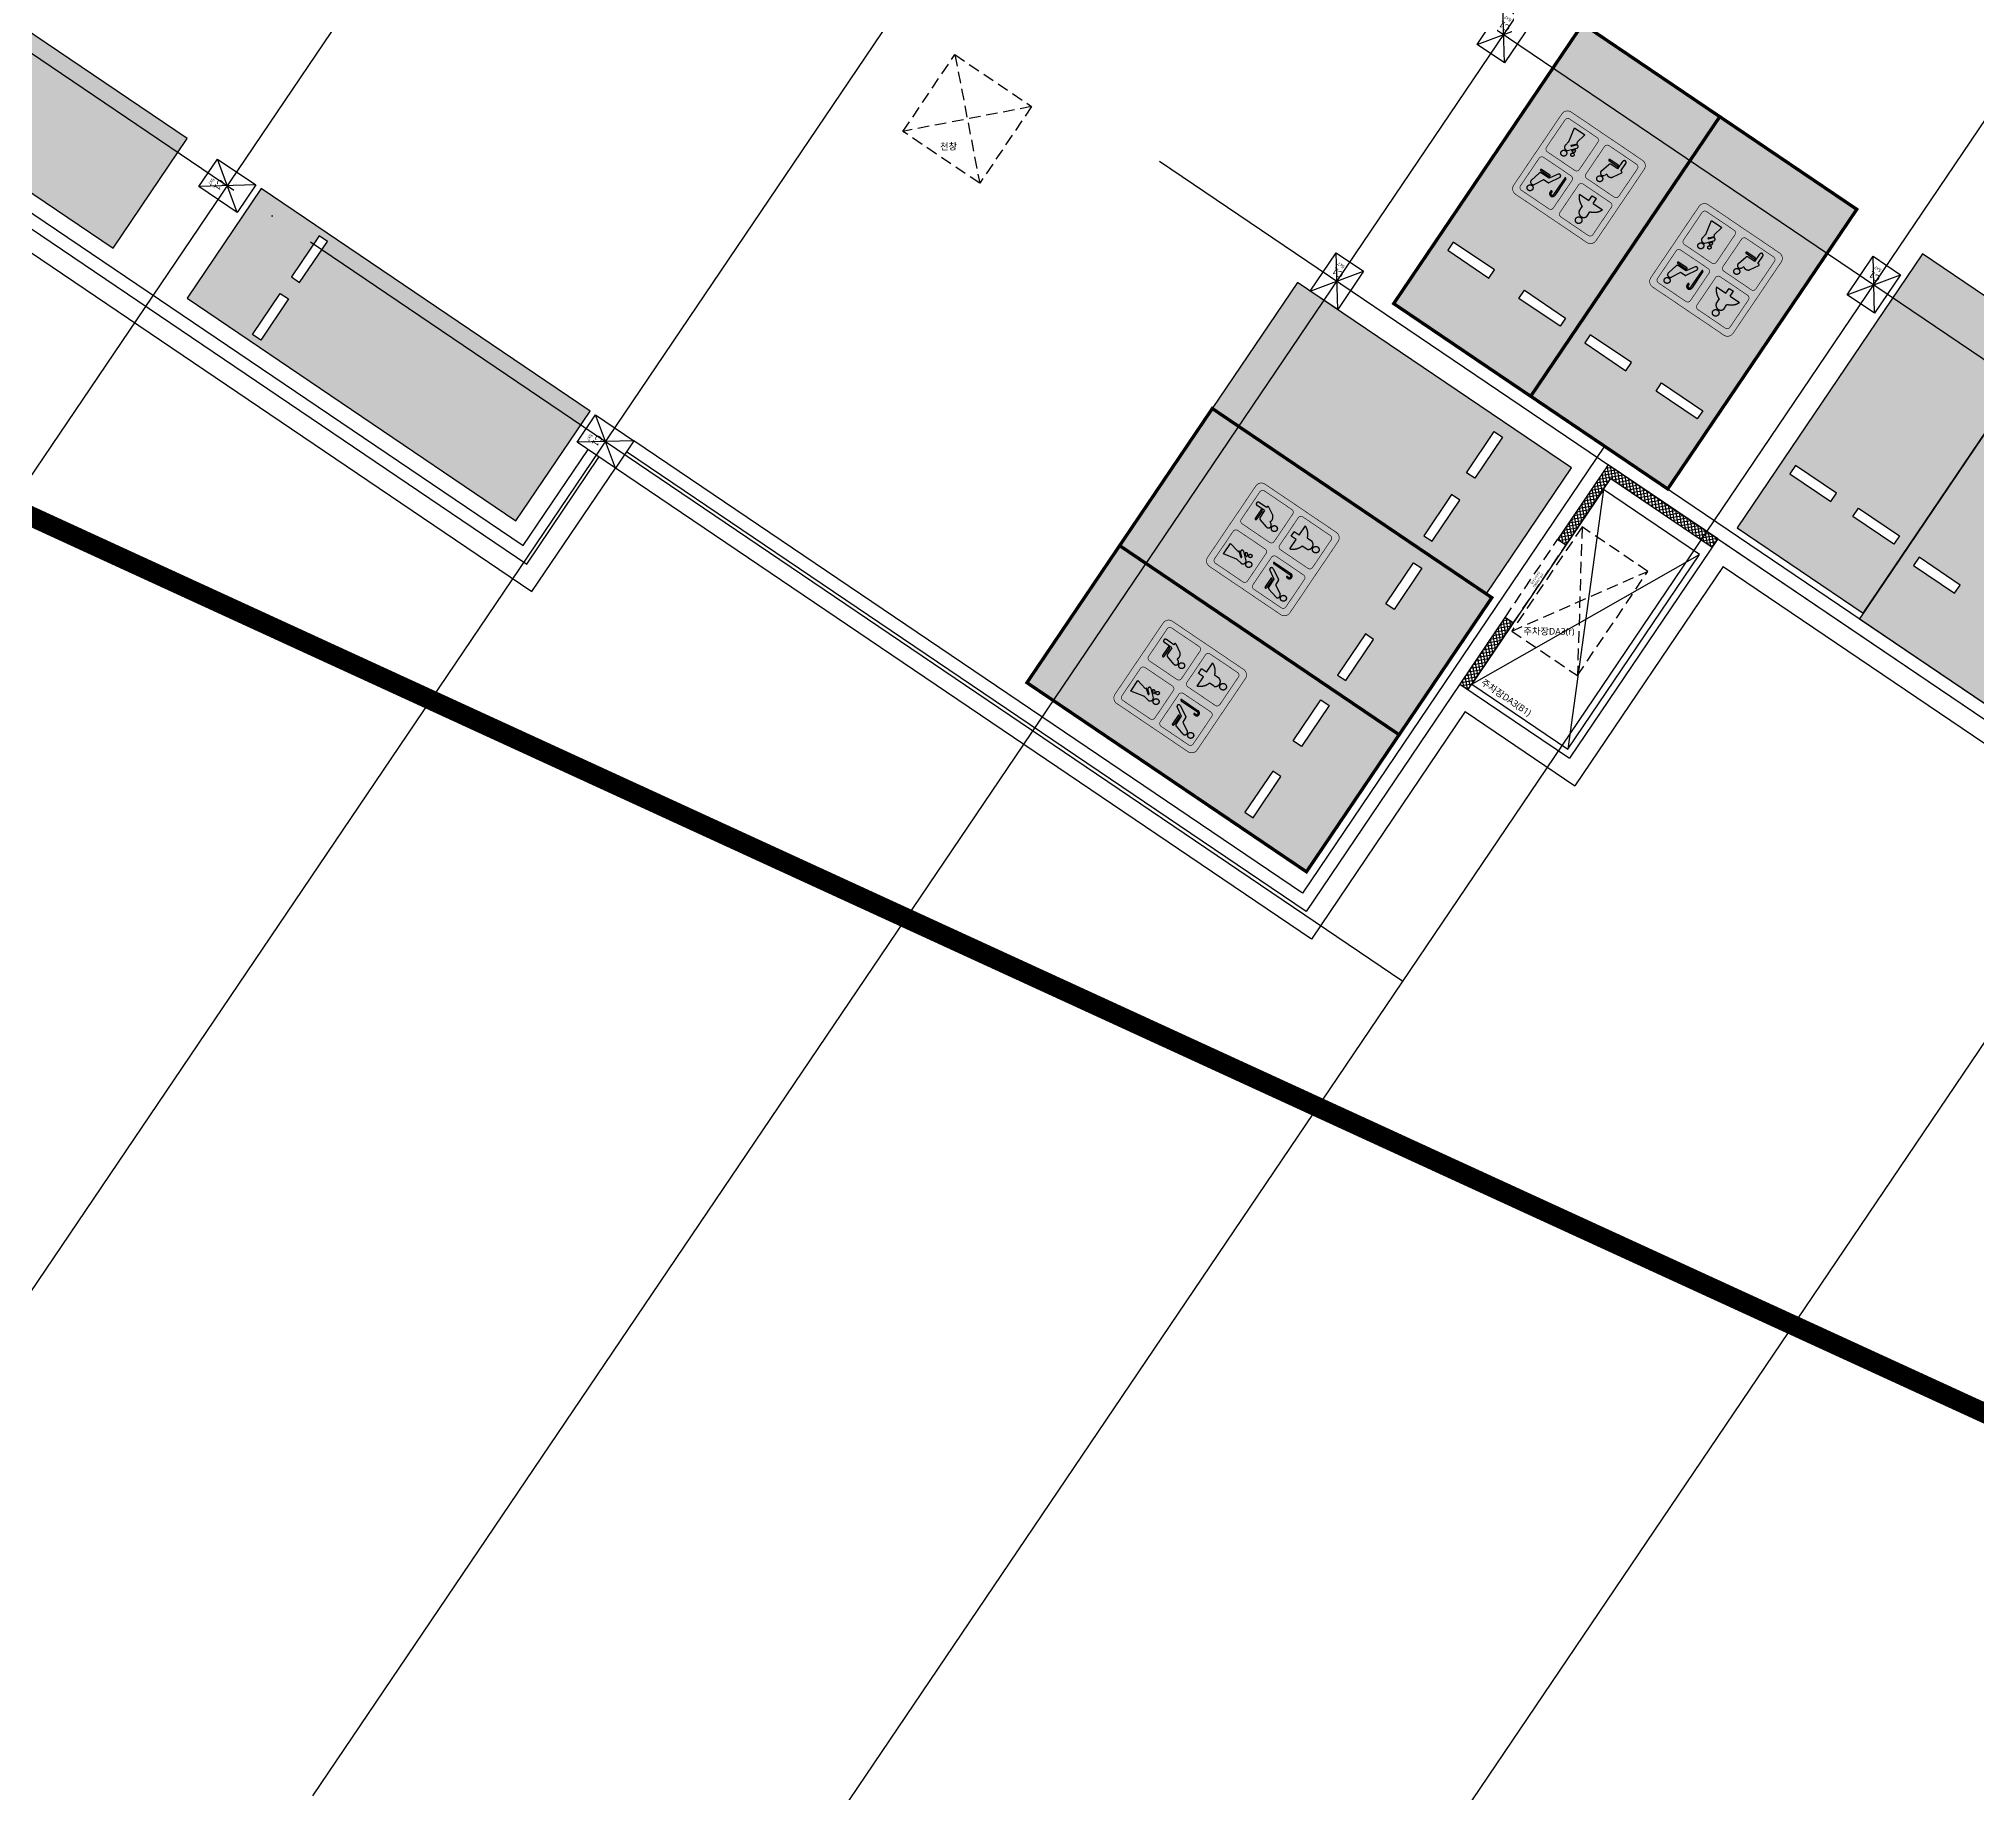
# Model space of a CAD drawing. Header units: millimetres. Extents: x -21000 to 567700, y 435000 to 850800.
# Drawn here: x 58435 to 87732, y 661341 to 687848 of the extents above; entities that cross this region are included whole.
import ezdxf
from ezdxf.xclip import XClip

# ---------------------------------------------------------------- set-up
doc = ezdxf.new("R2010")
doc.units = ezdxf.units.MM
doc.header["$LTSCALE"] = 700
doc.header["$XCLIPFRAME"] = 2
for name, pattern in [('AB_Pbase$0$HIDDEN1', [0.375, 0.25, -0.125]), ('AB_Pbase$0$PHANTOMX2', [5, 2.5, -0.5, 0.5, -0.5, 0.5, -0.5]), ('AB_Pbase$0$주차장기둥$0$CEN', [62, 60, -1, 0, -1]), ('AB_Pbase$0$주차장기둥$0$PHANTOMX2', [5, 2.5, -0.5, 0.5, -0.5, 0.5, -0.5]), ('AB_Pbase$0$지하1층 동골조$0$PHANTOMX2', [5, 2.5, -0.5, 0.5, -0.5, 0.5, -0.5])]:
    doc.linetypes.add(name, pattern=pattern)
doc.layers.get('0').update_dxf_attribs({"color": 2})
doc.layers.get('Defpoints').update_dxf_attribs({"color": 171})
for name, color, linetype, plot in [('$0$Defponts', 161, 'Continuous', False), ('AB_Pbase$0$AB_Pbase_지붕층_구조도void$0$DEF_TEXT', 221, 'Continuous', False), ('AB_Pbase$0$AB_Pbase_지하1층_구조도void$0$DEF_TEXT', 221, 'Continuous', False), ('AB_Pbase$0$Defponts', 161, 'Continuous', False), ('AB_Pbase$0$주차장기둥$0$DEFPOINT', 247, 'Continuous', False), ('AB_Pbase$0$주차장기둥$0$Defpoints1', 235, 'Continuous', False), ('AB_Pbase$0$지하1층 동골조$0$Defpoints1', 235, 'Continuous', False)]:
    doc.layers.add(name, color=color, linetype=linetype, plot=plot)
for name, color, linetype in [('AB_Pbase$0$da-open con', 1, 'Continuous'), ('AB_Pbase$0$da-open hid', 8, 'AB_Pbase$0$HIDDEN1'), ('AB_Pbase$0$FIN', 6, 'Continuous'), ('AB_Pbase$0$HAT', 8, 'Continuous'), ('AB_Pbase$0$SITE', 3, 'AB_Pbase$0$PHANTOMX2'), ('AB_Pbase$0$WAL', 3, 'Continuous'), ('AB_Pbase$0$건축open', 4, 'AB_Pbase$0$HIDDEN1'), ('AB_Pbase$0$주차-sol', 254, 'Continuous'), ('AB_Pbase$0$주차-여행', 221, 'Continuous'), ('AB_Pbase$0$주차-일반', 9, 'Continuous'), ('AB_Pbase$0$주차-확장', 7, 'Continuous'), ('AB_Pbase$0$주차장기둥$0$CEN_P', 244, 'AB_Pbase$0$주차장기둥$0$CEN'), ('p_구조전체평면도중심선$0$DIM', 7, 'Continuous'), ('p_구조전체평면도중심선$0$SDIM', 4, 'Continuous')]:
    doc.layers.add(name, color=color, linetype=linetype)
doc.styles.add('AB_Pbase$0$AB_Pbase_지붕층_구조도void$0$맑은 고딕', font='malgun.ttf')
doc.styles.add('AB_Pbase$0$AB_Pbase_지하1층_구조도void$0$맑은 고딕', font='malgun.ttf')
doc.styles.add('AB_Pbase$0$돋움', font='')
doc.styles.add('AB_Pbase$0$주차장기둥$0$맑은 고딕', font='')
doc.styles.add('p_구조전체평면도중심선$0$도면기준$0$울릉도L', font='')
doc.styles.add('p_구조전체평면도중심선$0$돋움', font='')
doc.styles.get('AB_Pbase$0$돋움').set_extended_font_data('Dotum')
doc.styles.get('AB_Pbase$0$주차장기둥$0$맑은 고딕').set_extended_font_data('Dotum')
doc.styles.get('p_구조전체평면도중심선$0$도면기준$0$울릉도L').set_extended_font_data('Dotum')
doc.styles.get('p_구조전체평면도중심선$0$돋움').set_extended_font_data('Dotum')
doc.dimstyles.new('p_구조전체평면도중심선$0$ADIM', dxfattribs={"dimscale": 700, "dimtxt": 3, "dimasz": 1.5, "dimexe": 1, "dimexo": 1, "dimgap": 1, "dimtad": 1, "dimdec": 0, "dimdsep": 46, "dimtxsty": 'p_구조전체평면도중심선$0$돋움', "dimblk1": 'p_구조전체평면도중심선$0$DOT', "dimblk2": 'p_구조전체평면도중심선$0$DOT', "dimsah": 1, "dimcen": 1, "dimdle": 1.5, "dimclrd": 7, "dimclre": 7, "dimclrt": 3, "dimadec": 0, "dimazin": 0, "dimtfac": 1, "dimtdec": 0, "dimtix": 1, "dimtmove": 2, "dimatfit": 3, "dimldrblk": 'p_구조전체평면도중심선$0$_Dot', "dimfxl": 1, "dimtvp": 1, "dimtolj": 1, "dimtzin": 0, "dimarcsym": 0})

# ---------------------------------------------------------------- blocks, each defined once
blk = doc.blocks.new('AB_Pbase$0$SITE0917')
at = {"layer": 'AB_Pbase$0$SITE', "ltscale": 4, "const_width": 300, "flags": 128}
blk.add_lwpolyline([(166790, 14282), (166796, 12458), (166803, 9905), (165179, 5176), (118539, -54372), (114046, -52298), (105316, -48298), (96846, -44418), (95856, -43968), (88256, -40478), (81076, -37188), (79666, -36528), (79666, -36528), (79666, -36528), (51296, -23518), (51296, -23518), (51296, -23518), (51296, -23518), (24886, -11398), (16536, -7578), (0, 0), (0, 0), (4267, 9299), (5687, 12403), (9896, 21572), (16196, 35292), (20268, 44180), (40845, 43843), (85590, 33566), (130335, 23288), (156238, 14282), (166790, 14282)], dxfattribs=at)
blk = doc.blocks.new('AB_Pbase$0$지하1층 동골조')
at = {"layer": 'AB_Pbase$0$지하1층 동골조$0$Defpoints1', "linetype": 'AB_Pbase$0$지하1층 동골조$0$PHANTOMX2', "ltscale": 2}
blk.add_lwpolyline([(-157283, 74624), (-124863, 59764), (-124863, 59764), (-118539, 54372), (-118539, 54372), (-102003, 46794), (-93653, 42974), (-67243, 30854), (-67243, 30854), (-67243, 30854), (-67243, 30854), (-38873, 17844), (-38873, 17844), (-38873, 17844), (-37463, 17184), (-30283, 13894), (-22683, 10404), (-21693, 9954), (-13223, 6074), (-4493, 2074), (1877, -866)], dxfattribs=at)
at = {"layer": 'AB_Pbase$0$지하1층 동골조$0$Defpoints1', "linetype": 'AB_Pbase$0$지하1층 동골조$0$PHANTOMX2', "ltscale": 2, "flags": 128}
blk.add_lwpolyline([(0, 0), (-4493, 2074), (-13223, 6074), (-21693, 9954), (-22683, 10404), (-30283, 13894), (-37463, 17184), (-38873, 17844), (-38873, 17844), (-38873, 17844), (-67243, 30854), (-67243, 30854), (-67243, 30854), (-67243, 30854), (-93653, 42974), (-102003, 46794), (-118539, 54372), (-118539, 54372), (-114271, 63671), (-112852, 66775), (-108643, 75944), (-102343, 89664), (-97743, 99704), (-94170, 107502), (-90802, 109673), (-61989, 109764), (-53301, 109794), (-22854, 109885), (-9903, 109924), (5390, 109964), (23790, 110024), (43878, 110089), (48138, 105863), (48146, 102751), (48167, 93888), (48187, 90386), (48257, 66829), (48264, 64277), (46641, 59548)], close=True, dxfattribs=at)
blk = doc.blocks.new('AB_Pbase$0$팬룸 OPEN (14.2X14.2)')
at = {"layer": 'AB_Pbase$0$WAL'}
for p, q in [((418, 574), (539, 486)), ((-418, -574), (-297, -662))]:
    blk.add_line(p, q, dxfattribs=at)
at = {"layer": 'AB_Pbase$0$건축open'}
for p, q in [((418, 574), (-418, -574)), ((539, 486), (-297, -662))]:
    blk.add_line(p, q, dxfattribs=at)
at = {"layer": 'AB_Pbase$0$Defponts', "style": 'AB_Pbase$0$돋움'}
blk.add_text("건축 OPEN'G", height=30, rotation=53.9292, dxfattribs=at).set_placement((-42, -164))
at = {"layer": 'AB_Pbase$0$Defponts', "color": 6, "style": 'AB_Pbase$0$돋움'}
blk.add_text('(14.2X14.2)', height=30, rotation=53.9292, dxfattribs=at).set_placement((7, -190))
blk = doc.blocks.new('AB_Pbase$0$AB_Pbase_지하1층_골조')
for p, q in [((42499, 695678), (65809, 679913)), ((42373, 695401), (65889, 679497)), ((65809, 679913), (66901, 681529)), ((77589, 674662), (67318, 681609)), ((65889, 679497), (67150, 681360)), ((77670, 674246), (67150, 681360)), ((83812, 680293), (81571, 676979)), ((83812, 680293), (123282, 653598)), ((83892, 679876), (81651, 676563)), ((83892, 679876), (123363, 653181)), ((79914, 678100), (77589, 674662)), ((79914, 678100), (81571, 676979)), ((79995, 677683), (77670, 674246)), ((79995, 677683), (81651, 676563))]:
    blk.add_line(p, q)
blk = doc.blocks.new('AB_Pbase$0$주차장기둥$0$cen 1bl 지하')
at = {"layer": 'AB_Pbase$0$주차장기둥$0$CEN_P', "color": 5}
for p, q in [((31260, -11030), (41809, 107847)), ((52626, -12926), (63175, 105951)), ((60395, -13615), (70945, 105261)), ((45902, -12329), (50829, 43187)), ((38133, -11640), (42635, 39090)), ((-7620, 24676), (136527, 11884)), ((45120, 15478), (136129, 7402)), ((-8742, 12026), (54343, 6427))]:
    blk.add_line(p, q, dxfattribs=at)
blk = doc.blocks.new('AB_Pbase$0$주차장기둥$0$p기둥 5x7')
blk.add_lwpolyline([(-250, 350), (250, 350), (250, -350), (-250, -350)], close=True)
at = {"layer": 'AB_Pbase$0$주차장기둥$0$DEFPOINT'}
for p, q in [((250, 350), (-250, -350)), ((-250, 350), (250, -350))]:
    blk.add_line(p, q, dxfattribs=at)
at = {"layer": 'AB_Pbase$0$주차장기둥$0$DEFPOINT', "color": 6, "style": 'AB_Pbase$0$주차장기둥$0$맑은 고딕'}
for s, height, p in [('C1', 100, (-24, -160)), ('5x7', 50, (29, -259))]:
    blk.add_text(s, height=height, rotation=0, dxfattribs=at).set_placement(p)
blk = doc.blocks.new('AB_Pbase$0$주차장기둥')
at = {"layer": 'AB_Pbase$0$주차장기둥$0$Defpoints1', "linetype": 'AB_Pbase$0$주차장기둥$0$PHANTOMX2', "ltscale": 2}
blk.add_lwpolyline([(-297567, 24918), (-262124, 28878), (-262124, 28878), (-253926, 27514), (-253926, 27514), (-235849, 29535), (-226724, 30561), (-197844, 33774), (-197844, 33774), (-197844, 33774), (-197844, 33774), (-166826, 37234), (-166826, 37234), (-166826, 37234), (-165277, 37395), (-157428, 38272), (-149116, 39195), (-148036, 39319), (-138777, 40356), (-129234, 41424), (-122260, 42184)], dxfattribs=at)
for name, p, rotation in [('AB_Pbase$0$주차장기둥$0$cen 1bl 지하', (-253926, 27514), 1.99999810188403), ('AB_Pbase$0$주차장기둥$0$p기둥 5x7', (-205900, 48877), 176.9286298184038), ('AB_Pbase$0$주차장기둥$0$p기둥 5x7', (-199159, 48516), 176.9286298184038), ('AB_Pbase$0$주차장기둥$0$p기둥 5x7', (-206141, 44384), 176.9286298184038), ('AB_Pbase$0$주차장기둥$0$p기둥 5x7', (-221259, 36983), 266.9286298184047), ('AB_Pbase$0$주차장기둥$0$p기둥 5x7', (-214369, 36614), 266.9286298184047)]:
    blk.add_blockref(name, p, dxfattribs=dict(rotation=rotation))
blk = doc.blocks.new('AB_Pbase$0$AB_Pbase_지붕층_구조도void')
for p, q in [((24059, -50227), (22115, -50603)), ((32379, -56579), (32309, -58825)), ((31315, -58152), (33373, -57251))]:
    blk.add_line(p, q)
at = {"elevation": 0}
for points in [[(24059, -50227), (23275, -51387), (22115, -50603), (22900, -49443)], [(32379, -56579), (31315, -58152), (32309, -58825), (33373, -57251)]]:
    blk.add_lwpolyline(points, close=True, dxfattribs=at)
blk.add_lwpolyline([(22900, -49443), (23275, -51387)], dxfattribs=at)
at = {"layer": 'AB_Pbase$0$AB_Pbase_지붕층_구조도void$0$DEF_TEXT', "style": 'AB_Pbase$0$AB_Pbase_지붕층_구조도void$0$맑은 고딕'}
for s, p in [('천창', (22675, -50880)), ('주차장DA3(r)', (31492, -58206))]:
    blk.add_text(s, height=100, dxfattribs=at).set_placement(p)
blk = doc.blocks.new('AB_Pbase$0$AB_Pbase_지하1층_구조도void', base_point=(49381, 737051))
for p, q in [((82083, 681039), (81544, 677118)), ((80094, 678099), (83533, 680059))]:
    blk.add_line(p, q)
blk.add_lwpolyline([(82083, 681039), (80094, 678099), (81544, 677118), (83533, 680059)], close=True)
at = {"layer": 'AB_Pbase$0$AB_Pbase_지하1층_구조도void$0$DEF_TEXT', "style": 'AB_Pbase$0$AB_Pbase_지하1층_구조도void$0$맑은 고딕'}
blk.add_text('주차장DA3(B1)', height=100, rotation=325.9282, dxfattribs=at).set_placement((80222, 678100))
blk = doc.blocks.new('AB_Pbase$0$AB_Pbase-C1BCB056C')
at = {"layer": 'AB_Pbase$0$주차-여행'}
h = blk.add_hatch(color=170, dxfattribs=at)
h.dxf.hatch_style = 1
edge = h.paths.add_edge_path()
edge.add_line((105, 5), (1405, 5))
edge.add_arc((1405, 105), 100, 270, 360)
edge.add_line((1505, 105), (1505, 1405))
edge.add_arc((1405, 1405), 100, 0, 90)
edge.add_line((1405, 1505), (105, 1505))
edge.add_arc((105, 1405), 100, 90, 180)
edge.add_line((5, 1405), (5, 105))
edge.add_arc((105, 105), 100, 180, 270)
h = blk.add_hatch(color=255, dxfattribs=at)
h.dxf.hatch_style = 1
h.paths.add_polyline_path([(465, 1094), (465, 1180, 0.714286), (325, 1180), (325, 1094, 0.219224), (185, 965), (355, 965), (355, 875), (435, 875), (435, 965), (605, 965, 0.219224)])
h.paths.add_polyline_path([(445, 1295, 1), (345, 1295, 1)])
h.paths.add_polyline_path([(905, 1187), (905, 887, 1), (925, 887), (925, 1187, -1), (970, 1187), (970, 1167, 1), (990, 1167), (990, 1187, 1)])
h.paths.add_polyline_path([(1323, 1301, 1), (1233, 1301, 1)])
h.paths.add_polyline_path([(1326, 1193, 0.878579), (1252, 1222), (1178, 1090), (1094, 1086, 0.258599), (1086, 1081), (994, 920, 0.979199), (1041, 893), (1120, 1020), (1258, 1020, 0.342105), (1287, 1042)])
h.paths.add_polyline_path([(1288, 1000), (1138, 1000, 1), (1138, 975), (1288, 975, 1)], flags=17)
h.paths.add_polyline_path([(437, 598, 1), (527, 598, 1)])
h.paths.add_polyline_path([(528, 486, 0.88788), (453, 517), (433, 482, 0.415611), (332, 466), (259, 343, 0.192889), (258, 335, 0.480795), (267, 323), (285, 323), (285, 186, 1), (340, 186), (340, 323), (460, 323, 0.335846), (488, 345)])
h.paths.add_polyline_path([(516, 297), (366, 297, 1), (366, 272), (516, 272, 1)], flags=17)
h.paths.add_polyline_path([(1053, 529, 1), (1002, 529, 1)])
h.paths.add_polyline_path([(1071, 480, 1.194973), (1032, 437)])
h.paths.add_polyline_path([(1196, 466, 0.70337), (1123, 516), (1027, 409, 1), (1064, 375), (1111, 428, -1), (1122, 418), (1063, 351, 0.482877), (1064, 343), (1073, 339, -0.332101), (1075, 333), (1040, 174), (1231, 174), (1185, 381, -0.096684), (1185, 402)])
h.paths.add_polyline_path([(1194, 582, 1), (1104, 582, 1)])
at = {"layer": 'AB_Pbase$0$주차-여행', "color": 255}
for p, q in [((325, 1180), (325, 1094)), ((465, 1180), (465, 1094)), ((905, 887), (905, 1187)), ((925, 887), (925, 1187)), ((970, 1167), (970, 1187)), ((990, 1167), (990, 1187)), ((1178, 1090), (1252, 1222)), ((1287, 1042), (1326, 1193)), ((355, 965), (185, 965)), ((355, 965), (355, 875)), ((605, 965), (435, 965)), ((435, 965), (435, 875)), ((994, 920), (1086, 1081)), ((1041, 893), (1120, 1020)), ((1094, 1086), (1178, 1090)), ((1120, 1020), (1258, 1020)), ((1138, 1000), (1288, 1000)), ((1138, 975), (1288, 975)), ((435, 875), (355, 875)), ((257, 333), (257, 338)), ((259, 343), (332, 466)), ((267, 323), (285, 323)), ((285, 323), (285, 186)), ((340, 323), (460, 323)), ((340, 323), (340, 186)), ((366, 297), (516, 297)), ((433, 482), (453, 517)), ((528, 486), (488, 345)), ((1123, 516), (1027, 409)), ((1071, 480), (1032, 437)), ((1075, 333), (1040, 174)), ((1122, 418), (1063, 351)), ((1111, 428), (1064, 375)), ((1073, 339), (1064, 343)), ((1185, 402), (1196, 466)), ((1185, 381), (1231, 174)), ((366, 272), (516, 272)), ((1231, 174), (1040, 174))]:
    blk.add_line(p, q, dxfattribs=at)
at = {"layer": 'AB_Pbase$0$주차-여행', "color": 255, "const_width": 10}
for points in [[(105, 5), (1405, 5, 0.414214), (1505, 105), (1505, 1405, 0.414214), (1405, 1505), (105, 1505, 0.414214), (5, 1405), (5, 105, 0.414214)], [(145, 805), (645, 805, 0.414214), (695, 855), (695, 1355, 0.414214), (645, 1405), (145, 1405, 0.414214), (95, 1355), (95, 855, 0.414214)], [(865, 805), (1365, 805, 0.414214), (1415, 855), (1415, 1355, 0.414214), (1365, 1405), (865, 1405, 0.414214), (815, 1355), (815, 855, 0.414214)], [(145, 105), (645, 105, 0.414214), (695, 155), (695, 655, 0.414214), (645, 705), (145, 705, 0.414214), (95, 655), (95, 155, 0.414214)], [(865, 105), (1365, 105, 0.414214), (1415, 155), (1415, 655, 0.414214), (1365, 705), (865, 705, 0.414214), (815, 655), (815, 155, 0.414214)]]:
    blk.add_lwpolyline(points, format="xyb", close=True, dxfattribs=at)
at = {"layer": 'AB_Pbase$0$주차-여행', "color": 255}
for centre, radius in [((395, 1295), 50), ((1278, 1301), 45), ((482, 598), 45), ((1149, 582), 45), ((1028, 529), 25.7)]:
    blk.add_circle(centre, radius, dxfattribs=at)
for centre, radius, start, end in [((395, 1156), 74, 18.9246, 161.0754), ((948, 1187), 42.5, 0, 180), ((948, 1187), 22.5, 0, 180), ((1287, 1203), 40, 345.5444, 150.7519), ((395, 877), 227, 107.9202, 157.3801), ((395, 877), 227, 22.6199, 72.0798), ((915, 887), 10, 180, 0), ((980, 1167), 10, 180, 0), ((1018, 907), 27, 150.4282, 328.0196), ((1094, 1076), 10, 92.4323, 150.4282), ((1138, 987), 12.5, 90, 270), ((1258, 1050), 30, 270, 345.5444), ((1288, 987), 12.5, 270, 90), ((267, 338), 10, 149.0416, 180), ((267, 333), 10, 180, 270), ((391, 424), 72.3, 54.3449, 144.618), ((366, 284), 12.5, 90, 270), ((489, 497), 41, 344.2578, 150.6627), ((460, 353), 30, 270, 344.2578), ((516, 284), 12.5, 270, 90), ((1048, 462), 29, 37.898, 238.2024), ((1046, 392), 25, 138.0502, 318.0502), ((1066, 348), 5, 138.0502, 241.1496), ((1070, 334), 5, 347.664, 61.1496), ((1117, 423), 7.5, 318.0502, 138.0502), ((1151, 478), 46.8, 345.409, 125.8947), ((1239, 393), 55, 170.2464, 192.336), ((312, 186), 27.5, 180, 0)]:
    blk.add_arc(centre, radius, start, end, dxfattribs=at)
blk = doc.blocks.new('AB_Pbase$0$AB_Pbase-여행주차_')
at = {"layer": 'AB_Pbase$0$주차-sol'}
h = blk.add_hatch(color=252, dxfattribs=at)
h.paths.add_polyline_path([(54378012, -70102334), (54378012, -70097234), (54375512, -70097234), (54375512, -70102334)])
h.paths.add_polyline_path([(54377037, -70098359), (54377037, -70098509), (54377787, -70098509), (54377787, -70098359)], flags=16)
h.paths.add_polyline_path([(54376487, -70098359), (54376487, -70098509), (54375737, -70098509), (54375737, -70098359)], flags=16)
at = {"layer": 'AB_Pbase$0$주차-여행', "const_width": 50}
blk.add_lwpolyline([(54378012, -70102334), (54378012, -70097234), (54375512, -70097234), (54375512, -70102334)], close=True, dxfattribs=at)
at = {"layer": 'AB_Pbase$0$주차-여행', "color": 5, "ltscale": 600}
for points in [[(54376487, -70098359), (54376487, -70098509), (54375737, -70098509), (54375737, -70098359)], [(54377037, -70098359), (54377037, -70098509), (54377787, -70098509), (54377787, -70098359)]]:
    blk.add_lwpolyline(points, close=True, dxfattribs=at)
at = {"layer": 'AB_Pbase$0$주차-여행', "xscale": 1.000000000002362, "yscale": 1.000000000002362, "zscale": 1.000000000002362}
blk.add_blockref('AB_Pbase$0$AB_Pbase-C1BCB056C', (54376007, -70101139), dxfattribs=at)
blk = doc.blocks.new('AB_Pbase$0$주차일반')
at = {"layer": 'AB_Pbase$0$주차-sol'}
h = blk.add_hatch(color=254, dxfattribs=at)
h.dxf.hatch_style = 1
h.paths.add_polyline_path([(0, 0), (-2300, 0), (-2300, -5000), (0, -5000)])
h.paths.add_polyline_path([(-200, -3725), (-200, -3875), (-950, -3875), (-950, -3725)], flags=16)
h.paths.add_polyline_path([(-1350, -3725), (-1350, -3875), (-2100, -3875), (-2100, -3725)], flags=16)
at = {"layer": 'AB_Pbase$0$주차-일반', "color": 6}
for points in [[(0, 0), (0, -5000), (-2300, -5000), (-2300, 0)], [(-1350, -3875), (-1350, -3725), (-2100, -3725), (-2100, -3875)], [(-950, -3875), (-950, -3725), (-200, -3725), (-200, -3875)]]:
    blk.add_lwpolyline(points, close=True, dxfattribs=at)
blk = doc.blocks.new('AB_Pbase$0$주차확장')
at = {"layer": 'AB_Pbase$0$주차-sol'}
h = blk.add_hatch(color=252, dxfattribs=at)
h.paths.add_polyline_path([(1525, -3825), (2275, -3825), (2275, -3975), (1525, -3975)], flags=16)
edge = h.paths.add_edge_path()
edge.add_line((0, -5100), (2500, -5100))
edge.add_line((2500, -5100), (2500, 0))
edge.add_line((2500, 0), (0, 0))
edge.add_line((0, 0), (0, -5100))
h.paths.add_polyline_path([(225, -3975), (225, -3825), (975, -3825), (975, -3975)])
at = {"layer": 'AB_Pbase$0$주차-확장'}
blk.add_lwpolyline([(0, 0), (0, -5100), (2500, -5100), (2500, 0)], close=True, dxfattribs=at)
at = {"layer": 'AB_Pbase$0$주차-확장', "ltscale": 600}
for points in [[(975, -3975), (975, -3825), (225, -3825), (225, -3975)], [(1525, -3975), (1525, -3825), (2275, -3825), (2275, -3975)]]:
    blk.add_lwpolyline(points, close=True, dxfattribs=at)
blk = doc.blocks.new('AB_Pbase$0$주차-일반(평행)')
at = {"layer": 'AB_Pbase$0$주차-sol'}
h = blk.add_hatch(color=256, dxfattribs=at)
h.dxf.hatch_style = 1
h.paths.add_polyline_path([(0, 0), (0, -2000), (6000, -2000), (6000, 0)])
h.paths.add_polyline_path([(1275, -850), (1125, -850), (1125, -100), (1275, -100)], flags=16)
h.paths.add_polyline_path([(1275, -1150), (1275, -1900), (1125, -1900), (1125, -1150)], flags=16)
at = {"layer": 'AB_Pbase$0$주차-일반', "color": 6}
for points in [[(6000, 0), (0, 0), (0, -2000), (6000, -2000)], [(1125, -850), (1275, -850), (1275, -100), (1125, -100)], [(1125, -1150), (1275, -1150), (1275, -1900), (1125, -1900)]]:
    blk.add_lwpolyline(points, close=True, dxfattribs=at)
blk = doc.blocks.new('AB_Pbase$0$pppaaa_1_1')
at = {"layer": 'AB_Pbase$0$주차-여행'}
for p, rotation in [((5852177, -87844452), 145.9286267080929), ((5854248, -87845852), 145.9286267080929), ((88607295, 6450598), 235.9286267080927), ((88605894, 6448527), 235.9286267080927)]:
    blk.add_blockref('AB_Pbase$0$AB_Pbase-여행주차_', p, dxfattribs=dict(at, rotation=rotation))
at = {"layer": 'AB_Pbase$0$주차-일반', "rotation": 325.9286268531678}
for p in [(55709, 689702), (61797, 685584)]:
    blk.add_blockref('AB_Pbase$0$주차-일반(평행)', p, dxfattribs=at)
at = {"layer": 'AB_Pbase$0$주차-일반', "extrusion": (0, 0, -1), "zscale": -1}
for p, rotation in [((-86905, 684599), 34.07137314683165), ((-76171, 682261), 304.0713731478121)]:
    blk.add_blockref('AB_Pbase$0$주차일반', p, dxfattribs=dict(at, rotation=rotation))
at = {"layer": 'AB_Pbase$0$주차-확장', "rotation": 325.9286267041003}
blk.add_blockref('AB_Pbase$0$주차확장', (88810, 683310), dxfattribs=at)
blk = doc.blocks.new('AB_Pbase')
at = {"layer": 'AB_Pbase$0$HAT'}
h = blk.add_hatch(dxfattribs=at)
h.set_pattern_fill('NET', color=256, scale=15, angle=100)
h.paths.add_polyline_path([(81390, 680282), (81515, 680198), (82195, 681205), (83728, 680168), (83812, 680293), (82155, 681413)])
h.paths.add_polyline_path([(80719, 679022), (80595, 679106), (79914, 678100), (80038, 678016)])
at = {"layer": 'AB_Pbase$0$Defponts', "ltscale": 5, "flags": 128}
blk.add_lwpolyline([(195132, 730352), (195210, 704242), (193586, 699513), (146945, 639965), (142452, 642039), (133722, 646039), (125252, 649919), (124262, 650369), (116662, 653859), (109482, 657149), (108072, 657809), (79702, 670819), (53292, 682939), (44942, 686759), (28406, 694337), (32674, 703636), (34093, 706740), (38302, 715909)], dxfattribs=at)
at = {"layer": 'AB_Pbase$0$FIN'}
for p, q in [((77536, 674940), (67430, 681775)), ((82101, 681691), (77536, 674940)), ((82101, 681691), (112129, 661383))]:
    blk.add_line(p, q, dxfattribs=at)
blk.add_lwpolyline([(47532, 692516), (65755, 680191), (66736, 681641)], dxfattribs=at)
at = {"layer": 'AB_Pbase$0$WAL'}
for points in [[(81515, 680198), (82195, 681205), (83728, 680168), (83812, 680293), (82155, 681413), (81390, 680282)], [(80595, 679106), (79914, 678100), (80038, 678016)], [(80038, 678016), (80719, 679022)]]:
    blk.add_lwpolyline(points, dxfattribs=at)
for name, p, rotation in [('AB_Pbase$0$AB_Pbase_지하1층_골조', (0, 0), 359.9999999999999), ('AB_Pbase$0$주차장기둥', (231893, 539971), 329.0000000345588), ('AB_Pbase$0$지하1층 동골조', (146945, 639965), 359.9999999999994), ('AB_Pbase$0$SITE0917', (28406, 694337), 359.9999999999983), ('AB_Pbase$0$팬룸 OPEN (14.2X14.2)', (81117, 679610), 181.9994648603862)]:
    blk.add_blockref(name, p, dxfattribs=dict(rotation=rotation))
at = {"layer": 'AB_Pbase$0$da-open con', "rotation": 359.9999999999999}
blk.add_blockref('AB_Pbase$0$AB_Pbase_지하1층_구조도void', (49381, 737051), dxfattribs=at)
at = {"layer": 'AB_Pbase$0$da-open hid', "rotation": 359.9999999999999}
blk.add_blockref('AB_Pbase$0$AB_Pbase_지붕층_구조도void', (49381, 737052), dxfattribs=at)
at = {"layer": 'AB_Pbase$0$WAL'}
ref = blk.add_blockref('AB_Pbase$0$pppaaa_1_1', (0, 0), dxfattribs=dict(at, rotation=359.9999999999999))
XClip(ref).set_block_clipping_path([(-396188.9384898804, 0.0133324571), (493845.7278262604, 839949.4046300659)])
blk = doc.blocks.new('p_구조전체평면도중심선$0$DOT')
at = {"layer": 'p_구조전체평면도중심선$0$SDIM', "color": 0, "linetype": 'ByBlock'}
blk.add_line((-0.5, 0), (-1, 0), dxfattribs=at)
at = {"layer": 'p_구조전체평면도중심선$0$SDIM', "color": 0, "linetype": 'ByBlock', "const_width": 0.5}
blk.add_lwpolyline([(-0.25, 0, 1), (0.25, 0, 1)], format="xyb", close=True, dxfattribs=at)
blk = doc.blocks.new('*D99')
at = {"layer": 'Defpoints', "color": 0, "transparency": 16777216}
for p in [(27709, -28667), (34170, -33037), (23028, -35588)]:
    blk.add_point(p, dxfattribs=at)
at = {"layer": 'p_구조전체평면도중심선$0$DIM', "color": 7, "lineweight": -2, "transparency": 16777216}
for p, q in [((27317, -29247), (22636, -36168)), ((33778, -33617), (29097, -40537)), ((28736, -39448), (23782, -36098))]:
    blk.add_line(p, q, dxfattribs=at)
at = {"layer": 'p_구조전체평면도중심선$0$DIM', "color": 7, "lineweight": -2, "transparency": 16777216, "xscale": 910, "yscale": 910, "zscale": 910}
for p, rotation in [((23028, -35588), 145.9286300407628), ((29489, -39958), 325.9286300407628)]:
    blk.add_blockref('p_구조전체평면도중심선$0$DOT', p, dxfattribs=dict(at, rotation=rotation))
at = {"layer": 'p_구조전체평면도중심선$0$DIM', "color": 3, "transparency": 16777216, "insert": (27201, -36380), "char_height": 1960, "attachment_point": 5, "rotation": 325.9286, "style": 'p_구조전체평면도중심선$0$도면기준$0$울릉도L'}
blk.add_mtext('\\A1;7800', dxfattribs=at)
blk = doc.blocks.new('p_구조전체평면도중심선$0$_Dot')
at = {"color": 0, "linetype": 'ByBlock', "lineweight": -2}
blk.add_line((-0.5, 0), (-1, 0), dxfattribs=at)
at = {"color": 0, "linetype": 'ByBlock', "const_width": 0.5}
blk.add_lwpolyline([(-0.25, 0, 1), (0.25, 0, 1)], format="xyb", close=True, dxfattribs=at)
blk = doc.blocks.new('p_구조전체평면도중심선')
at = {"layer": 'p_구조전체평면도중심선$0$DIM'}
dim = blk.add_aligned_dim(p1=(34169.8, -33037.1), p2=(27708.7, -28667.3), distance=8354.7, dimstyle='p_구조전체평면도중심선$0$ADIM', override={"dimtxt": 2.8, "dimasz": 1.3, "dimtxsty": 'p_구조전체평면도중심선$0$도면기준$0$울릉도L'}, dxfattribs=at)
dim.commit()
dim.dimension.update_dxf_attribs({"geometry": '*D99', "text_midpoint": (27200.7, -36380)})

msp = doc.modelspace()

# ---------------------------------------------------------------- block references
ref = msp.add_blockref('AB_Pbase', (0, 0))
XClip(ref).set_block_clipping_path([(-0.000000015, 445500.0000000148), (493845.7187941075, 839949.3912975936)])

# ---------------------------------------------------------------- next in the draw order: linework, layer by layer
at = {"layer": '$0$Defponts', "ltscale": 5, "flags": 128}
msp.add_lwpolyline([(195132, 730352), (195210, 704242), (193586, 699513), (146945, 639965), (142452, 642039), (133722, 646039), (125252, 649919), (124262, 650369), (116662, 653859), (109482, 657149), (108072, 657809), (79702, 670819), (53292, 682939), (44942, 686759), (28406, 694337), (32674, 703636), (34093, 706740), (38302, 715909)], dxfattribs=at)

# ---------------------------------------------------------------- next in the draw order: block references
msp.add_blockref('p_구조전체평면도중심선', (28406, 694337))

doc.saveas('drawing.dxf')
